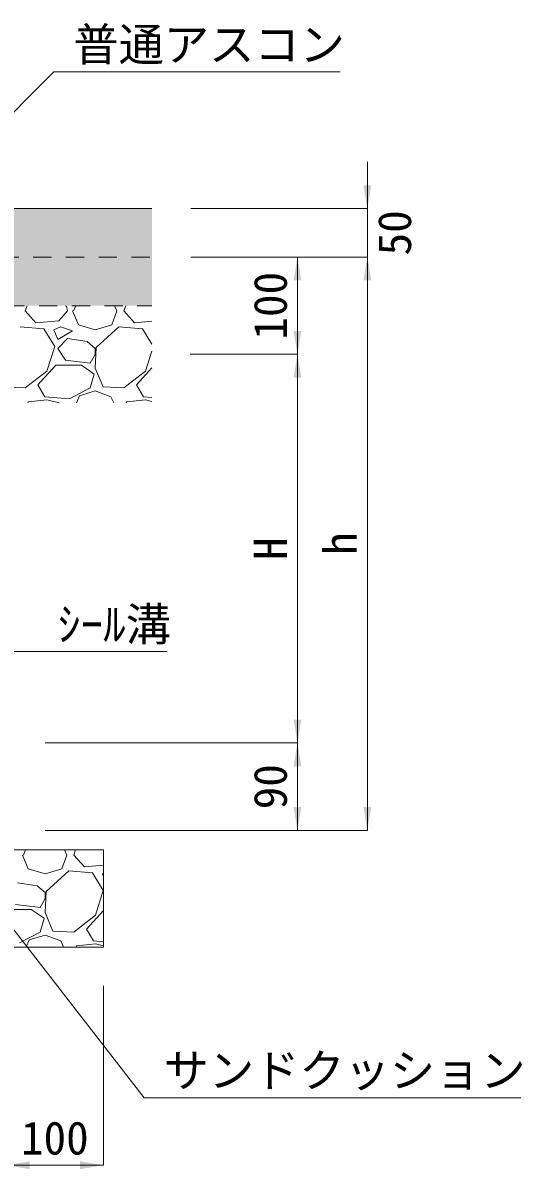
# Model space of a CAD drawing. Units: millimetres at full size; some dimension numbers follow another scale. Extents: x 87398 to 114821, y -118528 to -105583.
# Drawn here: x 89665 to 90179, y -114787 to -113608 of the extents above; entities that cross this region are included whole.
import ezdxf
from ezdxf.enums import TextEntityAlignment as Align

# ---------------------------------------------------------------- set-up
doc = ezdxf.new("R2010")
doc.units = ezdxf.units.MM
doc.header["$LTSCALE"] = 25
doc.linetypes.add('USER1', pattern=[1.35, 0.75, -0.6])
for name, color, linetype, lineweight in [('ハッチング_基礎', 150, 'Continuous', 9), ('寸法線', 7, 'Continuous', 13), ('引出線', 4, 'Continuous', 13), ('舗装・基礎', 3, 'Continuous', 13)]:
    doc.layers.add(name, color=color, linetype=linetype, lineweight=lineweight)
doc.layers.add('ハッチング_舗装', color=7, linetype='Continuous')
doc.styles.add('ＭＳ ゴシック', font='')
doc.styles.get('ＭＳ ゴシック').set_extended_font_data('MS Gothic')

# ---------------------------------------------------------------- blocks, each defined once
blk = doc.blocks.new('filled_arrow')
at = {"color": 0, "linetype": 'Continuous', "lineweight": -2}
blk.add_solid([(7.5, 1.25), (0, 0), (7.5, -1.25)], dxfattribs=at)

msp = doc.modelspace()

# ---------------------------------------------------------------- hatches: boundary and pattern name
at = {"layer": 'ハッチング_舗装'}
for points in [[(89586.6, -113848.85), (89797.6, -113848.85), (89797.6, -113798.85), (89389.6, -113798.85), (89389.6, -113839.35, 0.41421), (89394.6, -113844.35), (89401.1, -113844.35), (89433.1, -113844.35), (89445.1, -113844.35), (89445.1, -113848.85)], [(89797.6, -113898.85), (89797.6, -113848.85), (89641.6, -113848.85), (89647.6, -113854.85), (89647.6, -113898.85)]]:
    msp.add_hatch(color=256, dxfattribs=at).paths.add_polyline_path(points)

# ---------------------------------------------------------------- linework, layer by layer
at = {"layer": 'ハッチング_基礎'}
for p, q in [((89667.02, -113904.23), (89669.04, -113898.85)), ((89678.2, -113916.42), (89667.02, -113904.23)), ((89710.71, -113904.23), (89701.56, -113914.39)), ((89709.69, -113899.15), (89708.51, -113898.85)), ((89710.71, -113904.23), (89709.69, -113899.15)), ((89715.79, -113904.23), (89721.88, -113918.45)), ((89716.8, -113904.23), (89719.11, -113898.85)), ((89756.43, -113918.45), (89761.51, -113904.23)), ((89759.03, -113898.85), (89761.51, -113904.23)), ((89768.62, -113904.23), (89770.64, -113898.85)), ((89779.8, -113916.42), (89768.62, -113904.23)), ((89686.32, -113922.51), (89661.94, -113920.48)), ((89701.56, -113914.39), (89678.2, -113916.42)), ((89703.6, -113920.48), (89696.48, -113923.53)), ((89715.79, -113924.55), (89703.6, -113920.48)), ((89721.88, -113918.45), (89739.16, -113923.53)), ((89739.16, -113923.53), (89756.43, -113918.45)), ((89763.54, -113920.48), (89740.17, -113941.82)), ((89787.92, -113922.51), (89763.54, -113920.48)), ((89797.6, -113914.87), (89779.8, -113916.42)), ((89697.5, -113940.8), (89686.32, -113922.51)), ((89696.48, -113923.53), (89700.55, -113933.69)), ((89700.55, -113933.69), (89715.79, -113924.55)), ((89797.6, -113938.35), (89787.92, -113922.51)), ((89689.37, -113966.2), (89697.5, -113940.8)), ((89710.71, -113932.67), (89700.55, -113942.83)), ((89700.55, -113942.83), (89708.68, -113955.03)), ((89731.03, -113935.72), (89710.71, -113932.67)), ((89739.16, -113942.83), (89731.03, -113935.72)), ((89740.17, -113941.82), (89739.16, -113963.15)), ((89739.16, -113948.93), (89739.16, -113942.83)), ((89708.68, -113955.03), (89734.08, -113958.07)), ((89734.08, -113958.07), (89739.16, -113948.93)), ((89790.97, -113966.2), (89797.6, -113945.48)), ((89667.02, -113983.47), (89689.37, -113966.2)), ((89680.23, -113980.43), (89698.52, -113960.11)), ((89698.52, -113960.11), (89724.93, -113960.11)), ((89724.93, -113960.11), (89738.14, -113969.25)), ((89739.16, -113963.15), (89747.28, -113982.46)), ((89768.62, -113983.47), (89790.97, -113966.2)), ((89781.83, -113980.43), (89797.6, -113962.9)), ((89738.14, -113969.25), (89734.08, -113983.47)), ((89647.6, -113982.55), (89667.02, -113983.47)), ((89687.34, -113992.62), (89680.23, -113980.43)), ((89734.08, -113983.47), (89712.74, -113994.65)), ((89722.9, -113991.6), (89739.16, -113986.52)), ((89739.16, -113986.52), (89755.41, -113992.62)), ((89747.28, -113982.46), (89768.62, -113983.47)), ((89788.94, -113992.62), (89781.83, -113980.43)), ((89669.64, -113998.85), (89670.07, -113997.7)), ((89689.37, -113995.67), (89670.07, -113997.7)), ((89712.74, -113994.65), (89687.34, -113992.62)), ((89702.11, -113998.85), (89689.37, -113995.67)), ((89719.79, -113998.85), (89722.9, -113991.6)), ((89755.41, -113992.62), (89758.29, -113998.85)), ((89771.24, -113998.85), (89771.67, -113997.7)), ((89790.97, -113995.67), (89771.67, -113997.7)), ((89797.6, -113993.31), (89788.94, -113992.62)), ((89797.6, -113997.32), (89790.97, -113995.67)), ((89665.2, -114464.23), (89667.51, -114458.85)), ((89707.43, -114458.85), (89709.91, -114464.23)), ((89717.02, -114464.23), (89719.04, -114458.85)), ((89664.19, -114464.23), (89670.28, -114478.45)), ((89704.83, -114478.45), (89709.91, -114464.23)), ((89728.2, -114476.42), (89717.02, -114464.23)), ((89747.6, -114474.73), (89728.2, -114476.42)), ((89670.28, -114478.45), (89687.56, -114483.53)), ((89687.56, -114483.53), (89704.83, -114478.45)), ((89711.94, -114480.48), (89688.57, -114501.82)), ((89736.32, -114482.51), (89711.94, -114480.48)), ((89747.5, -114500.8), (89736.32, -114482.51)), ((89747.6, -114483.05), (89746.48, -114483.53)), ((89746.48, -114483.53), (89747.6, -114486.33)), ((89679.43, -114495.72), (89659.11, -114492.67)), ((89687.56, -114502.83), (89679.43, -114495.72)), ((89682.48, -114518.07), (89687.56, -114508.93)), ((89688.57, -114501.82), (89687.56, -114523.15)), ((89687.56, -114508.93), (89687.56, -114502.83)), ((89739.37, -114526.2), (89747.5, -114500.8)), ((89646.92, -114520.11), (89673.33, -114520.11)), ((89657.08, -114515.03), (89682.48, -114518.07)), ((89673.33, -114520.11), (89686.54, -114529.25)), ((89730.23, -114540.43), (89747.6, -114521.12)), ((89686.54, -114529.25), (89682.48, -114543.47)), ((89687.56, -114523.15), (89695.68, -114542.46)), ((89717.02, -114543.47), (89739.37, -114526.2)), ((89682.48, -114543.47), (89661.14, -114554.65)), ((89695.68, -114542.46), (89717.02, -114543.47)), ((89737.34, -114552.62), (89730.23, -114540.43)), ((89668.19, -114558.85), (89671.3, -114551.6)), ((89671.3, -114551.6), (89687.56, -114546.52)), ((89687.56, -114546.52), (89703.81, -114552.62)), ((89703.81, -114552.62), (89706.69, -114558.85)), ((89739.37, -114555.67), (89720.07, -114557.7)), ((89747.6, -114553.44), (89737.34, -114552.62)), ((89747.6, -114557.72), (89739.37, -114555.67)), ((89719.64, -114558.85), (89720.07, -114557.7))]:
    msp.add_line(p, q, dxfattribs=at)
at = {"layer": '寸法線'}
for p, q in [((90019.63, -113750.85), (90019.63, -113896.85)), ((89837.6, -113798.85), (90019.63, -113798.85)), ((89837.6, -113848.85), (89947.6, -113848.85)), ((89837.6, -113848.85), (90019.63, -113848.85)), ((89837.6, -113848.85), (90019.63, -113848.85)), ((89947.6, -113848.85), (89947.6, -113948.85)), ((90019.63, -113848.85), (90019.63, -114438.85)), ((89837, -113948.85), (89947.6, -113948.85)), ((89837, -113948.85), (89947.6, -113948.85)), ((89947.6, -113948.85), (89947.6, -114348.85)), ((89687.6, -114348.85), (89947.6, -114348.85)), ((89843.6, -114348.85), (89947.6, -114348.85)), ((89947.6, -114348.85), (89947.6, -114438.85)), ((89687.6, -114438.85), (89947.6, -114438.85)), ((89687.6, -114438.85), (90019.63, -114438.85)), ((89747.6, -114598.85), (89747.6, -114783.36)), ((89647.6, -114783.36), (89747.6, -114783.36))]:
    msp.add_line(p, q, dxfattribs=at)
at = {"layer": '引出線'}
for points in [[(89555.97, -113798.85), (89696.72, -113658.1), (89991.57, -113658.1)], [(89613.6, -114254.82), (89680.71, -114254.82), (89813.46, -114254.82)], [(89590.99, -114458.85), (89789.73, -114714.14), (90177.96, -114714.14)]]:
    msp.add_lwpolyline(points, dxfattribs=at)
at = {"layer": '舗装・基礎'}
for p, q in [((89389.6, -113798.85), (89797.6, -113798.85)), ((89747.6, -114458.85), (89007.6, -114458.85)), ((89747.6, -114458.85), (89747.6, -114558.85)), ((89747.6, -114558.85), (89007.6, -114558.85))]:
    msp.add_line(p, q, dxfattribs=at)
at = {"layer": '舗装・基礎', "linetype": 'USER1'}
for p, q in [((89641.6, -113848.85), (89797.6, -113848.85)), ((89647.6, -113898.85), (89797.6, -113898.85))]:
    msp.add_line(p, q, dxfattribs=at)

# ---------------------------------------------------------------- block references
at = {"layer": '寸法線', "xscale": 3.2, "yscale": 3.2}
for p, rotation in [((90019.63, -113798.85), 90), ((89947.6, -113848.85), 270), ((90019.63, -113848.85), 270), ((90019.63, -113848.85), 270), ((89947.6, -113948.85), 90), ((89947.6, -113948.85), 270), ((89947.6, -114348.85), 90), ((89947.6, -114348.85), 270), ((89947.6, -114438.85), 90), ((90019.63, -114438.85), 90), ((89747.6, -114783.36), 180)]:
    msp.add_blockref('filled_arrow', p, dxfattribs=dict(at, rotation=rotation))
msp.add_blockref('filled_arrow', (89647.6, -114783.36), dxfattribs=at)

# ---------------------------------------------------------------- texts
at = {"layer": '寸法線', "style": 'ＭＳ ゴシック'}
for s, p in [('50', (90047.63, -113823.85)), ('100', (89919.6, -113898.85)), ('H', (89919.6, -114148.85)), ('h', (89991.63, -114143.85)), ('90', (89919.6, -114393.85))]:
    msp.add_text(s, height=34.18, rotation=90, dxfattribs=at).set_placement(p, align=Align.MIDDLE_CENTER)
msp.add_text('100', height=34.18, dxfattribs=at).set_placement((89697.6, -114755.36), align=Align.MIDDLE_CENTER)
at = {"layer": '引出線', "style": 'ＭＳ ゴシック'}
for s, p in [('普通アスコン', (89716.72, -113612.89)), ('ｼｰﾙ溝', (89700.71, -114209.61)), ('サンドクッション', (89809.73, -114668.74))]:
    msp.add_text(s, height=34.18, dxfattribs=at).set_placement(p, align=Align.TOP_LEFT)

doc.saveas('drawing.dxf')
